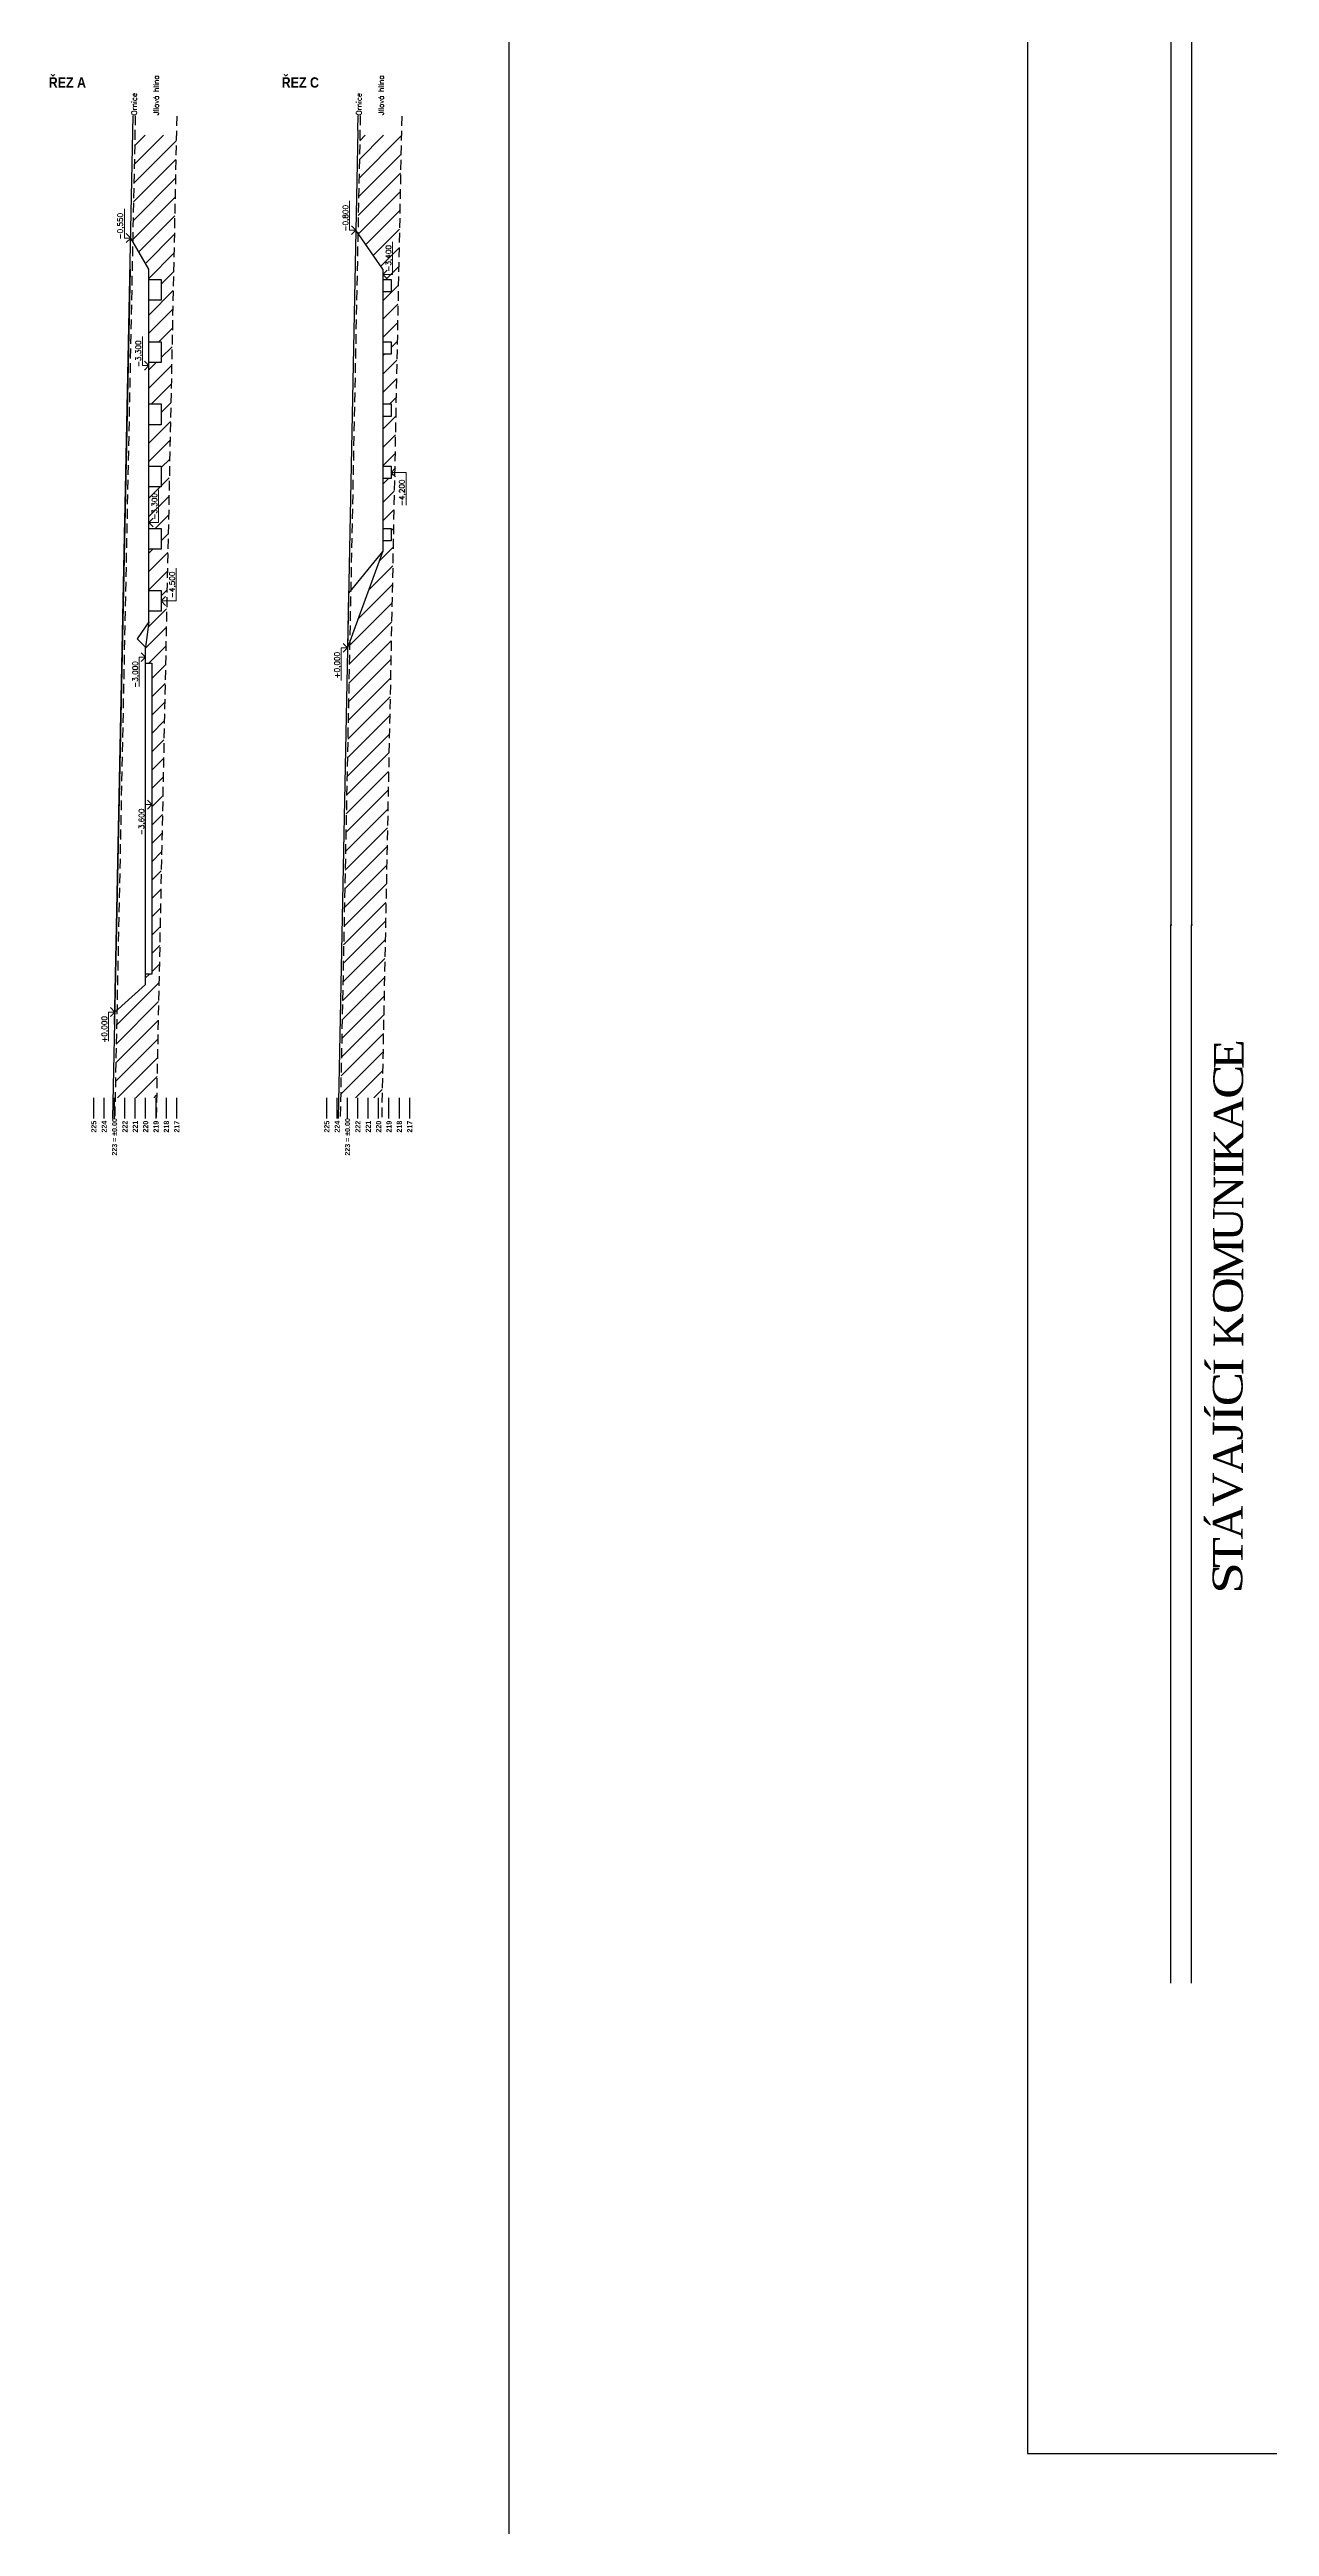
# Model space of a CAD drawing. Header units: millimetres. Extents: x -51 to 2999949, y -1641567 to 415040.
# Drawn here: x 835634 to 953304, y 51962 to 290869 of the extents above; entities that cross this region are included whole.
import ezdxf

# ---------------------------------------------------------------- set-up
doc = ezdxf.new("R2010")
doc.units = ezdxf.units.MM
doc.header["$LTSCALE"] = 75
doc.header["$MEASUREMENT"] = 0
doc.linetypes.add('ČÁRKOVANÁ', pattern=[0.75, 0.5, -0.25])
doc.layers.get('0').update_dxf_attribs({"linetype": 'CONTINUOUS'})
for name, color, linetype in [('DNO', 210, 'CONTINUOUS'), ('JILOVA HLINA', 54, 'ČÁRKOVANÁ'), ('ORNICE REZ', 7, 'ČÁRKOVANÁ'), ('ornice šipky', 7, 'CONTINUOUS'), ('TEXT hloubky ŘEZ', 255, 'CONTINUOUS'), ('ŘEZ bílá', 251, 'CONTINUOUS'), ('ŘEZ červená', 10, 'CONTINUOUS')]:
    doc.layers.add(name, color=color, linetype=linetype)
doc.layers.add('dělící čára', color=140, linetype='CONTINUOUS', lineweight=30)
doc.layers.add('texty', color=255, linetype='CONTINUOUS', lineweight=15)
doc.styles.add('romans', font='romans.shx')
doc.styles.add('TIMESNEWROMAN', font='times.ttf')
doc.styles.add('ŘEZ', font='ariblk.ttf', dxfattribs={"width": 0.75, "height": 1000})
doc.styles.add('ŘEZ HLOUBKY', font='ariblk.ttf', dxfattribs={"width": 0.75, "height": 500})

# ---------------------------------------------------------------- blocks, each defined once
blk = doc.blocks.new('*U78')
at = {"layer": 'DNO'}
for p, q in [((-600, 1000), (600, 1000)), ((600, 1000), (600, -1000)), ((600, -1000), (-600, -1000))]:
    blk.add_line(p, q, dxfattribs=at)
blk = doc.blocks.new('*U79')
at = {"layer": 'DNO', "color": 0, "linetype": 'ByBlock', "lineweight": -2, "transparency": 16777216}
for p in [(0, 0), (0, -6000), (0, -12000), (0, -18000), (0, -24000), (0, -30000)]:
    blk.add_blockref('*U78', p, dxfattribs=at)
blk = doc.blocks.new('*U84')
at = {"layer": 'DNO'}
for p, q in [((-400, 600), (400, 600)), ((400, 600), (400, -600)), ((400, -600), (-400, -600))]:
    blk.add_line(p, q, dxfattribs=at)
blk = doc.blocks.new('*U85')
at = {"layer": 'DNO', "color": 0, "linetype": 'ByBlock', "lineweight": -2, "transparency": 16777216}
for p in [(0, 0), (0, -6000), (0, -12000), (0, -18000), (0, -24000)]:
    blk.add_blockref('*U84', p, dxfattribs=at)

msp = doc.modelspace()

# ---------------------------------------------------------------- hatches: boundary and pattern name
at = {"layer": 'ornice šipky'}
h = msp.add_hatch(dxfattribs=at)
h.set_pattern_fill('ANSI31', color=256, scale=10000)
h.set_pattern_definition([(45, (-761104.9, -421806.9), (-883.8835, 883.8835), [])])
h.paths.add_polyline_path([(847866.3417, 282597.6063), (843865.4984, 282597.6063), (843655.1719, 272354.9641), (845205.1924, 269684.2977), (845205.1924, 268684.2977), (846405.1924, 268684.2977), (846405.1924, 266684.2977), (845205.1924, 266684.2977), (845205.1924, 262684.2977), (846405.1924, 262684.2977), (846405.1924, 260684.2977), (845205.1924, 260684.2977), (845205.1924, 256684.2977), (846405.1924, 256684.2977), (846405.1924, 254684.2977), (845205.1924, 254684.2977), (845205.1924, 250684.2977), (846405.1924, 250684.2977), (846405.1924, 248684.2977), (845205.1924, 248684.2977), (845205.1924, 244684.2977), (846405.1924, 244684.2977), (846405.1924, 242684.2977), (845205.1924, 242684.2977), (845205.1924, 238684.2977), (846405.1924, 238684.2977), (846405.1924, 237684.2977), (846944.0738, 237684.2977)])
h.paths.add_polyline_path([(846944.0738, 237684.2977), (846405.1924, 237684.2977), (846405.1924, 236684.2977), (845205.1924, 236684.2977), (845205.1924, 235684.2977), (844905.1924, 233234.2977), (844905.1924, 231684.2977), (845505.1924, 231684.2977), (845505.1924, 201684.2977), (844905.1924, 201684.2977), (844905.1924, 200684.2977), (842132.7628, 198215.515), (841959.1477, 189760.6701), (845959.9909, 189760.6701)])
h.paths.add_polyline_path([(869567.0134, 282597.6063), (865566.2116, 282597.6063), (865377.3956, 273167.947), (867776.3421, 269684.2977), (867776.3421, 268684.2977), (868576.3421, 268684.2977), (868576.3421, 267484.2977), (867776.3421, 267484.2977), (867776.3421, 262684.2977), (868576.3421, 262684.2977), (868576.3421, 261484.2977), (867776.3421, 261484.2977), (867776.3421, 256684.2977), (868576.3421, 256684.2977), (868576.3421, 255484.2977), (867776.3421, 255484.2977), (867776.3421, 250684.2977), (868576.3421, 250684.2977), (868576.3421, 250084.2977), (868922.9188, 250430.8744)])
h.paths.add_polyline_path([(868909.3119, 249751.3279), (868576.3421, 250084.2977), (868576.3421, 249484.2977), (867776.3421, 249484.2977), (867776.3421, 244684.2977), (868576.3421, 244684.2977), (868576.3421, 243484.2977), (867776.3421, 243484.2977), (867776.3421, 242484.2977), (864587.9994, 233744.7055), (863707.2796, 189760.6701), (867708.0814, 189760.6701)])
h.paths.add_polyline_path([(845756.8737, 245582.5309), (845756.8737, 242603.4841), (846676.3325, 242603.4841), (846676.3325, 245582.5309)], flags=24)
h.paths.add_polyline_path([(868328.0234, 269505.8159), (868328.0234, 266526.7692), (869247.4822, 266526.7692), (869247.4822, 269505.8159)], flags=24)

# ---------------------------------------------------------------- linework, layer by layer
msp.add_lwpolyline([(929948.9938, 356001.2066), (929948.9938, 59001.2066), (1139948.9938, 59001.2066), (1139948.9938, 356001.2066)], close=True)
for points in [[(943799.0401, 302519.0837), (943799.0401, 206459.2977), (943901.9177, 206459.2977)], [(945779.3872, 302519.0837), (945779.3872, 206459.2977), (945882.2648, 206459.2977)], [(943799.0401, 104355.573), (943799.0401, 206459.2977), (943901.9177, 206459.2977)], [(945779.3872, 104355.573), (945779.3872, 206459.2977), (945882.2648, 206459.2977)]]:
    msp.add_lwpolyline(points)
at = {"layer": 'DNO'}
for p, q in [((845205.1924, 269684.2977), (843461.9655, 272687.8564)), ((867776.3421, 269684.2977), (865183.0079, 273450.2288)), ((845205.1924, 235684.2977), (845205.1924, 269684.2977)), ((867776.3421, 269684.2977), (867776.3421, 242484.2977)), ((845205.1924, 235684.2977), (845205.1924, 245573.6917)), ((867776.3421, 242484.2977), (864376.3421, 233164.5299)), ((867776.3421, 242484.2977), (864481.8158, 238431.9892)), ((864481.8158, 238431.9892), (864376.3421, 233164.5299)), ((845205.1924, 235684.2977), (844098.1393, 234041.3508)), ((845205.1924, 235684.2977), (844905.1924, 233234.2977)), ((844905.1924, 233234.2977), (844098.1393, 234041.3508)), ((844905.1924, 200684.2977), (844905.1924, 233234.2977)), ((844905.1924, 231684.2977), (845505.1924, 231684.2977)), ((845505.1924, 231684.2977), (845505.1924, 201684.2977)), ((844905.1924, 200684.2977), (841928.9947, 198034.0643)), ((845505.1924, 201684.2977), (844905.1924, 201684.2977))]:
    msp.add_line(p, q, dxfattribs=at)
at = {"layer": 'dělící čára'}
msp.add_line((879948.9938, 407501.2066), (879948.9938, 7501.2066), dxfattribs=at)
at = {"layer": 'JILOVA HLINA', "ltscale": 25}
for p, q in [((847904.0466, 284433.7887), (845917.1515, 187674.4438)), ((869603.8213, 284435.8306), (867666.3505, 187676.5877))]:
    msp.add_line(p, q, dxfattribs=at)
at = {"layer": 'ORNICE REZ', "ltscale": 25}
for p, q in [((843904.8896, 284515.909), (841917.9946, 187756.5641)), ((865604.623, 284515.909), (863667.1522, 187756.6662))]:
    msp.add_line(p, q, dxfattribs=at)
at = {"layer": 'texty', "linetype": 'ByBlock', "lineweight": 20, "ltscale": 5}
for p, q in [((842849.3817, 275507.8564), (842849.3817, 272687.8564)), ((864570.424, 276270.2288), (864570.424, 273450.2288)), ((843461.9655, 272687.8564), (842849.3817, 272687.8564)), ((843461.9655, 272687.8564), (843035.6736, 273114.1483)), ((843461.9655, 272687.8564), (843035.6736, 272261.5645)), ((865183.0079, 273450.2288), (864570.424, 273450.2288)), ((865183.0079, 273450.2288), (864756.716, 273876.5207)), ((865183.0079, 273450.2288), (864756.716, 273023.9368)), ((868718.1745, 272330.6483), (868718.1745, 269174.0245)), ((867776.3421, 269174.0245), (868202.634, 269600.3164)), ((867776.3421, 269174.0245), (868202.634, 268747.7326)), ((867776.3421, 269174.0245), (868718.1745, 269174.0245)), ((844592.6086, 263204.2977), (844592.6086, 260384.2977)), ((845205.1924, 260384.2977), (844778.9005, 260810.5896)), ((845205.1924, 260384.2977), (844592.6086, 260384.2977)), ((845205.1924, 260384.2977), (844778.9005, 259958.0058)), ((868576.3421, 250084.2977), (869002.634, 250510.5896)), ((868576.3421, 250084.2977), (869002.634, 249658.0058)), ((868576.3421, 250084.2977), (870018.1745, 250084.2977)), ((870018.1745, 246927.6738), (870018.1745, 250084.2977)), ((846147.0248, 248407.3633), (846147.0248, 245250.7395)), ((845205.1924, 245250.7395), (845631.4843, 245677.0314)), ((845205.1924, 245250.7395), (845631.4843, 244824.4476)), ((845205.1924, 245250.7395), (846147.0248, 245250.7395)), ((847847.0248, 240840.9215), (847847.0248, 237684.2977)), ((846405.1924, 237684.2977), (846831.4843, 238110.5896)), ((846405.1924, 237684.2977), (846831.4843, 237258.0058)), ((846405.1924, 237684.2977), (847847.0248, 237684.2977)), ((844905.1924, 232265.3261), (844292.6086, 232265.3261)), ((844292.6086, 229445.3261), (844292.6086, 232265.3261)), ((844905.1924, 232265.3261), (844478.9005, 232691.618)), ((844905.1924, 232265.3261), (844478.9005, 231839.0342)), ((864376.3421, 233164.5299), (863763.7583, 233164.5299)), ((863763.7583, 230007.9061), (863763.7583, 233164.5299)), ((864376.3421, 233164.5299), (863950.0502, 233590.8218)), ((864376.3421, 233164.5299), (863950.0502, 232738.238)), ((845505.1924, 218042.8428), (844892.6086, 218042.8428)), ((844892.6086, 215222.8428), (844892.6086, 218042.8428)), ((845505.1924, 218042.8428), (845078.9005, 218469.1347)), ((845505.1924, 218042.8428), (845078.9005, 217616.5509)), ((841928.9947, 198034.0643), (841502.7028, 198460.3562)), ((841928.9947, 198034.0643), (841316.4109, 198034.0643)), ((841316.4109, 195214.0643), (841316.4109, 198034.0643)), ((841928.9947, 198034.0643), (841502.7028, 197607.7724))]:
    msp.add_line(p, q, dxfattribs=at)
at = {"layer": 'ŘEZ bílá'}
for p, q in [((839905.1924, 187760.6701), (839905.1924, 189760.6701)), ((840905.1924, 187760.6701), (840905.1924, 189760.6701)), ((841905.1924, 187760.6701), (841905.1924, 189760.6701)), ((842905.1924, 187760.6701), (842905.1924, 189760.6701)), ((843905.1924, 187760.6701), (843905.1924, 189760.6701)), ((844905.1924, 187760.6701), (844905.1924, 189760.6701)), ((845905.1924, 187760.6701), (845905.1924, 189760.6701)), ((846905.1924, 187760.6701), (846905.1924, 189760.6701)), ((847905.1924, 187760.6701), (847905.1924, 189760.6701)), ((862376.3421, 187760.6701), (862376.3421, 189760.6701)), ((863376.3421, 187760.6701), (863376.3421, 189760.6701)), ((864376.3421, 187760.6701), (864376.3421, 189760.6701)), ((865376.3421, 187760.6701), (865376.3421, 189760.6701)), ((866376.3421, 187760.6701), (866376.3421, 189760.6701)), ((867376.3421, 187760.6701), (867376.3421, 189760.6701)), ((868376.3421, 187760.6701), (868376.3421, 189760.6701)), ((869376.3421, 187760.6701), (869376.3421, 189760.6701)), ((870376.3421, 187760.6701), (870376.3421, 189760.6701))]:
    msp.add_line(p, q, dxfattribs=at)
at = {"layer": 'ŘEZ červená'}
for p, q in [((841905.1924, 196874.9227), (843704.8475, 284515.909)), ((865376.3421, 283105.5363), (865414.2479, 284511.4853)), ((865376.3421, 283105.5363), (863467.1922, 187760.6701)), ((843400.2892, 269684.2977), (841718.0367, 187760.6701)), ((841905.1924, 196874.9227), (842905.1924, 245573.6917))]:
    msp.add_line(p, q, dxfattribs=at)

# ---------------------------------------------------------------- block references
at = {"layer": 'DNO'}
for name, p in [('*U79', (845805.1924, 267684.2977)), ('*U85', (868176.3421, 268084.2977))]:
    msp.add_blockref(name, p, dxfattribs=at)

# ---------------------------------------------------------------- texts
at = {"char_height": 2863.05416, "attachment_point": 7, "rotation": 89.900411366, "style": 'TIMESNEWROMAN'}
for s, insert, width in [('\\W1.09;E', (950819.3777, 192519.8976), 4188.811084), ('\\W1.14;C', (950793.7907, 189665.12), 4490.011551), ('\\W1.04;A', (950793.6992, 186578.7777), 4592.758633), ('\\W1.03;K', (950793.6992, 183518.4149), 4572.933721), ('\\W1.02;N', (950793.7907, 179017.6474), 4557.722998), ('\\W1.19;I', (950793.7907, 182078.0233), 3142.167689), ('\\W1.04;U', (950768.243, 175931.3967), 4588.465591), ('\\W1.07;M', (950768.158, 172099.4221), 5402.248105), ('\\W1.13;O', (950768.2822, 168910.3788), 4720.524113), ('\\W1.03;K', (950768.4523, 165721.3748), 4572.933721), ('\\W1.19;Í', (950768.4981, 162969.2851), 3142.167689), ('\\W1.14;C', (950742.6953, 160011.7411), 4490.011551), ('\\W1.19;Í', (950742.6495, 158468.6223), 3142.167689), ('\\W1.09;J', (950742.6953, 156719.5258), 3226.500007), ('\\W1.04;A', (950742.8196, 153530.5218), 4592.758633), ('\\W1.05;V', (950742.9962, 150341.4654), 4599.969062), ('\\W1.04;Á', (950717.3176, 147177.9175), 4592.758633), ('\\W1.12;T', (950717.3569, 144425.8802), 4225.102355), ('\\W1.28;S', (950717.4027, 141905.172), 4219.334297)]:
    msp.add_mtext(s, dxfattribs=dict(at, insert=insert, width=width))
at = {"layer": 'JILOVA HLINA', "ltscale": 20, "extrusion": (3.39308e-16, 1.93959e-16, -1), "style": 'romans', "text_generation_flag": 2}
for p in [(-846174.8207, 284521.23), (-867874.5954, 284523.2719)]:
    msp.add_text('Jílová hlína', height=514.896965, rotation=270, dxfattribs=at).set_placement(p)
at = {"layer": 'TEXT hloubky ŘEZ', "char_height": 1000, "attachment_point": 1, "style": 'ŘEZ'}
for s, heights, insert in [('ŘEZ A', [0], (835553.3687, 288193.7563)), ('ŘEZ C', [1260.573], (858024.5184, 288193.7563))]:
    msp.add_mtext_dynamic_manual_height_columns(s, width=4436.587346, gutter_width=5000, heights=heights, dxfattribs=dict(at, insert=insert))
at = {"layer": 'TEXT hloubky ŘEZ', "char_height": 500, "attachment_point": 1, "rotation": 90, "style": 'ŘEZ HLOUBKY'}
for s, width, heights, insert in [('225', 1674.686176, [0], (839655.1924, 186408.7405)), ('224', 1674.686176, [0], (840655.1924, 186408.7405)), ('223 = ±0.00', 3549.990573, [1316.3218], (841655.1924, 184183.5624)), ('222', 1674.686176, [0], (842655.1924, 186408.7405)), ('221', 1674.686176, [0], (843655.1924, 186408.7405)), ('220', 1674.686176, [0], (844655.1924, 186408.7405)), ('219', 1674.686176, [0], (845655.1924, 186408.7405)), ('218', 1674.686176, [0], (846655.1924, 186408.7405)), ('217', 1674.686176, [0], (847655.1924, 186408.7405)), ('225', 1674.686176, [0], (862126.3421, 186408.7405)), ('224', 1674.686176, [0], (863126.3421, 186408.7405)), ('223 = ±0.00', 3549.990573, [1316.3218], (864126.3421, 184183.5624)), ('222', 1674.686176, [0], (865126.3421, 186408.7405)), ('221', 1674.686176, [0], (866126.3421, 186408.7405)), ('220', 1674.686176, [0], (867126.3421, 186408.7405)), ('219', 1674.686176, [0], (868126.3421, 186408.7405)), ('218', 1674.686176, [0], (869126.3421, 186408.7405)), ('217', 1674.686176, [0], (870126.3421, 186408.7405))]:
    msp.add_mtext_dynamic_manual_height_columns(s, width=width, gutter_width=2500, heights=heights, dxfattribs=dict(at, insert=insert))
at = {"layer": 'texty', "ltscale": 20, "extrusion": (3.39308e-16, 1.93959e-16, -1), "style": 'romans', "text_generation_flag": 2}
for s, p in [('Ornice', (-844058.0458, 284521.23)), ('Ornice', (-865735.3667, 284515.909)), ('-0,550', (-842710.5493, 272557.8863)), ('-0,800', (-864431.5917, 273320.2587)), ('-3,400', (-868579.3421, 269450.6483)), ('-3,300', (-844453.7762, 260254.3276)), ('-4,200', (-869879.3421, 246840.9013)), ('-3,300', (-846008.1924, 245527.3633)), ('-4,500', (-847708.1924, 237960.9215)), ('-3,000', (-844153.7762, 229315.3561)), ('+0,000', (-863624.9259, 230214.5599)), ('-3,600', (-844753.7762, 215092.8728)), ('+0,000', (-841177.5785, 195084.0943))]:
    msp.add_text(s, height=514.89696, rotation=270, dxfattribs=at).set_placement(p)

doc.saveas('drawing.dxf')
